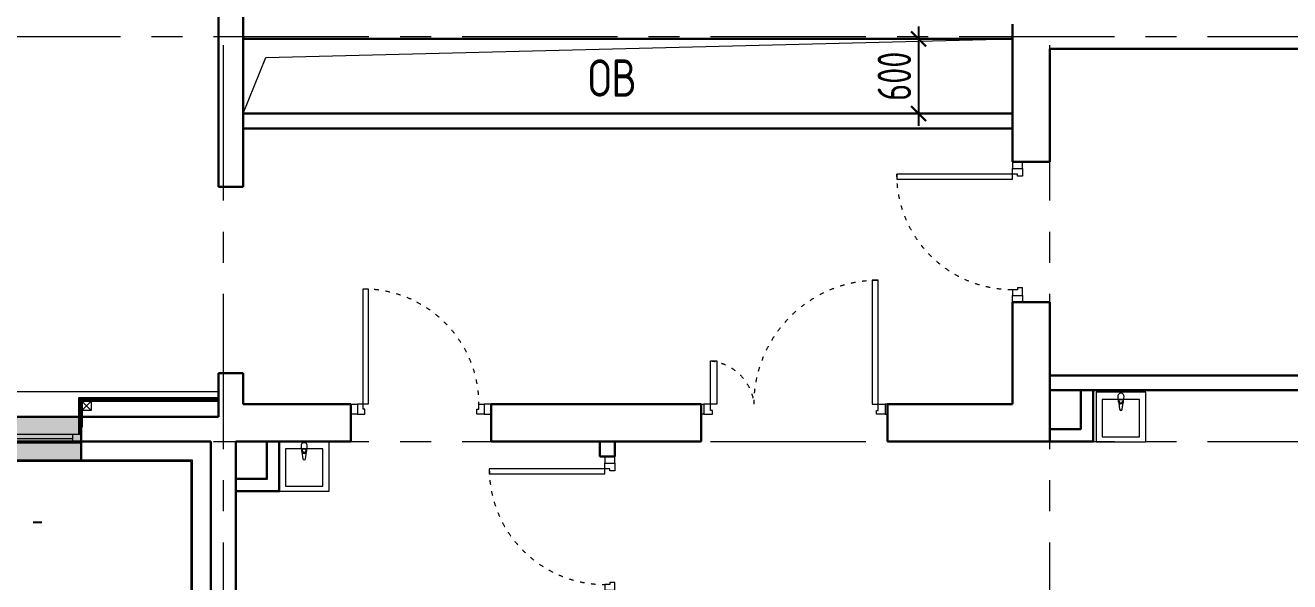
# Model space of a CAD drawing. Header units: millimetres. Extents: x -13407 to 95998, y -2611 to 109495.
# Drawn here: x 53920 to 64097, y 5122 to 9600 of the extents above; entities that cross this region are included whole.
import ezdxf
from ezdxf import colors
from ezdxf.entities.mleader import LeaderData, LeaderLine
from ezdxf.math import Vec2, Vec3

# ---------------------------------------------------------------- set-up
doc = ezdxf.new("R2010")
doc.units = ezdxf.units.MM
doc.linetypes.add('ACAD_ISO03W100', pattern=[30, 12, -18])
doc.linetypes.add('CENTER', pattern=[2, 1.25, -0.25, 0.25, -0.25])
for name, color, linetype, lineweight in [('_0', 250, 'Continuous', 9), ('АР_Двери', 5, 'Continuous', 18), ('АР_Навесной фасад', 5, 'Continuous', 5), ('АР_Окна БЛОК', 250, 'Continuous', 13), ('АР_Оси', 193, 'Continuous', 9), ('АР_Отметки', 250, 'Continuous', 15), ('АР_Перегородки газоблок', 165, 'Continuous', 30), ('АР_Подоконники', 163, 'Continuous', 9), ('АР_Размеры', 175, 'Continuous', 9), ('АР_Сущ Несущая стена', 202, 'Continuous', 30), ('АР_тонкая линия', 250, 'Continuous', 0), ('Размер шахт', 95, 'Continuous', 9), ('Сан.техника', 153, 'Continuous', 9)]:
    doc.layers.add(name, color=color, linetype=linetype, lineweight=lineweight)
doc.layers.add('АР_Отверстия', color=251, linetype='Continuous')
doc.styles.add('ICOCPEUR', font='isocpeur.ttf')
doc.styles.add('ISOCPEUR', font='isocpeur.ttf', dxfattribs={"width": 0.7})
doc.dimstyles.new('R_100', dxfattribs={"dimtxt": 270, "dimasz": 120, "dimexe": 100, "dimexo": 0, "dimgap": 60, "dimtad": 1, "dimdec": 0, "dimrnd": 5, "dimzin": 0, "dimdsep": 46, "dimtxsty": 'ISOCPEUR', "dimblk": 'ARCHTICK', "dimcen": 0, "dimdle": 100, "dimclrd": 256, "dimclre": 256, "dimclrt": 256, "dimadec": 0, "dimazin": 0, "dimtfac": 2, "dimtdec": 0, "dimtofl": 0, "dimtmove": 1, "dimatfit": 3, "dimfxl": 1, "dimtvp": 3, "dimtolj": 1, "dimtzin": 0, "dimarcsym": 0})

# ---------------------------------------------------------------- blocks, each defined once
blk = doc.blocks.new('*U92')
at = {"true_color": 0xffffff}
h = blk.add_hatch(color=7, dxfattribs=at)
h.dxf.hatch_style = 1
h.paths.add_polyline_path([(-1600, -140), (0, -140), (0, 220), (-1600, 220)])
at = {"lineweight": 30}
for p, q in [((-1600, -140), (-1600, 220)), ((0, -140), (0, 220))]:
    blk.add_line(p, q, dxfattribs=at)
for p, q in [((0, 220), (-1600, 220)), ((-1600, 70), (0, 70)), ((-1600, 0), (0, 0)), ((-1530, 0), (-1530, 70)), ((-1530, 35), (-70, 35)), ((-70, 0), (-70, 70)), ((-1600, -140), (0, -140)), ((-1600, -140), (-1600, -140)), ((-1600, -140), (-1600, -140)), ((0, -140), (0, -140)), ((0, -140), (0, -140))]:
    blk.add_line(p, q)
blk = doc.blocks.new('*U213')
blk.add_lwpolyline([(-100, 80), (-100, 1010), (-140, 1010), (-140, 80)], close=True)
for points in [[(-1130, 0), (-1130, 80), (-1075, 80), (-1075, 0), (-1130, 0)], [(-1075, 80), (-1075, 0), (-1015, 0), (-1015, 40), (-1030, 40), (-1030, 80), (-1075, 80)], [(-55, 80), (-55, 0), (-115, 0), (-115, 40), (-100, 40), (-100, 80), (-55, 80)], [(0, 0), (0, 80), (-55, 80), (-55, 0), (0, 0)]]:
    blk.add_lwpolyline(points)
at = {"linetype": 'ACAD_ISO03W100', "ltscale": 3}
blk.add_arc((-100, 80), 930, 90, 180, dxfattribs=at)
blk = doc.blocks.new('Полуторная_на лестницу')
for points in [[(75, 80), (75, 1080), (125, 1080), (125, 80)], [(1375, 430), (1375, 80), (1425, 80), (1425, 430)]]:
    blk.add_lwpolyline(points, close=True)
for points in [[(0, 0), (0, 80), (20, 80), (20, 0), (0, 0)], [(20, 80), (20, 0), (90, 0), (90, 30), (75, 30), (75, 80), (20, 80)], [(1480, 80), (1480, 0), (1410, 0), (1410, 30), (1425, 30), (1425, 80), (1480, 80)], [(1500, 0), (1500, 80), (1480, 80), (1480, 0), (1500, 0)]]:
    blk.add_lwpolyline(points)
at = {"linetype": 'ACAD_ISO03W100', "ltscale": 3}
for centre, radius, start, end in [((75, 80), 1000, 0, 90), ((1465, 40), 392, 95.9075, 174.0925)]:
    blk.add_arc(centre, radius, start, end, dxfattribs=at)
blk = doc.blocks.new('*U188')
for points in [[(0, 0), (0, -80), (55, -80), (55, 0), (0, 0)], [(55, -80), (55, 0), (115, 0), (115, -40), (100, -40), (100, -80), (55, -80)], [(1075, -80), (1075, 0), (1015, 0), (1015, -40), (1030, -40), (1030, -80), (1075, -80)], [(1130, 0), (1130, -80), (1075, -80), (1075, 0), (1130, 0)]]:
    blk.add_lwpolyline(points)
blk.add_lwpolyline([(100, -80), (100, -1010), (140, -1010), (140, -80)], close=True)
at = {"linetype": 'ACAD_ISO03W100', "ltscale": 3}
blk.add_arc((100, -80), 930, 270, 0, dxfattribs=at)
blk = doc.blocks.new('*U240')
for points in [[(-55, -80), (-55, 0), (-115, 0), (-115, -40), (-100, -40), (-100, -80), (-55, -80)], [(0, 0), (0, -80), (-55, -80), (-55, 0), (0, 0)], [(-1130, 0), (-1130, -80), (-1075, -80), (-1075, 0), (-1130, 0)], [(-1075, -80), (-1075, 0), (-1015, 0), (-1015, -40), (-1030, -40), (-1030, -80), (-1075, -80)]]:
    blk.add_lwpolyline(points)
blk.add_lwpolyline([(-100, -80), (-100, -1010), (-140, -1010), (-140, -80)], close=True)
at = {"linetype": 'ACAD_ISO03W100', "ltscale": 3}
blk.add_arc((-100, -80), 930, 180, 270, dxfattribs=at)
blk = doc.blocks.new('_ArchTick')
at = {"color": 0, "linetype": 'ByBlock', "const_width": 0.15}
blk.add_lwpolyline([(-0.5, -0.5), (0.5, 0.5)], dxfattribs=at)
blk = doc.blocks.new('*D349')
at = {"layer": 'Размер шахт', "lineweight": -2, "ltscale": 100, "transparency": 16777216}
for p, q in [((61110, 9590), (61110, 8790)), ((61283, 9490), (61010, 9490)), ((61467, 8890), (61010, 8890))]:
    blk.add_line(p, q, dxfattribs=at)
at = {"layer": 'Размер шахт', "lineweight": -2, "ltscale": 100, "transparency": 16777216, "xscale": 120, "yscale": 120, "zscale": 120}
for p, rotation in [((61110, 9490), 90), ((61110, 8890), 270)]:
    blk.add_blockref('_ArchTick', p, dxfattribs=dict(at, rotation=rotation))
at = {"layer": 'Размер шахт', "ltscale": 100, "transparency": 16777216, "insert": (60915, 9190), "char_height": 270, "attachment_point": 5, "rotation": 90, "style": 'ISOCPEUR'}
blk.add_mtext('\\A1;600', dxfattribs=at)
blk = doc.blocks.new('сан.техника')
at = {"layer": 'Сан.техника', "linetype": 'Continuous', "lineweight": 5}
for p, q in [((-27, 168), (-79, 161)), ((-27, 168), (-79, 161)), ((-79, 139), (-27, 132)), ((-79, 139), (-27, 132)), ((25, 175), (-17, 171)), ((25, 175), (-17, 171)), ((-17, 129), (25, 125)), ((-17, 129), (25, 125)), ((-15, 164), (0, 164)), ((-15, 164), (0, 164)), ((0, 136), (-15, 136)), ((0, 136), (-15, 136)), ((0, 164), (0, 136)), ((0, 164), (0, 136))]:
    blk.add_line(p, q, dxfattribs=at)
for points in [[(59, 350), (-341, 350), (-341, -50), (59, -50)], [(0, 300), (-300, 300), (-300, 0), (0, 0)], [(0, 300), (-300, 300), (-300, 0), (0, 0)]]:
    blk.add_lwpolyline(points, close=True, dxfattribs=at)
for centre, radius, start, end in [((-78, 150), 11.2, 97.1386, 262.8608), ((-78, 150), 11.2, 97.1386, 262.8608), ((-15, 150), 21.1, 122.7707, 237.2287), ((-15, 150), 21.1, 122.7707, 237.2287), ((-15, 150), 13.6, 89.9997, 269.9997), ((-15, 150), 13.6, 89.9997, 269.9997), ((-15, 150), 21.1, 95.1693, 122.7707), ((-15, 150), 21.1, 95.1693, 122.7707), ((-15, 150), 21.1, 237.2287, 264.8301), ((-15, 150), 21.1, 237.2287, 264.8301), ((25, 150), 25, 269.9997, 89.9997), ((25, 150), 25, 269.9997, 89.9997)]:
    blk.add_arc(centre, radius, start, end, dxfattribs=at)
blk = doc.blocks.new('_DotSmall')
at = {"color": 0, "linetype": 'ByBlock', "const_width": 0.5}
blk.add_lwpolyline([(-0.0625, 0, 1), (0.0625, 0, 1)], format="xyb", close=True, dxfattribs=at)
blk = doc.blocks.new('A$Ce02d65bd')
at = {"ltscale": 100}
for points in [[(0, 0), (0, 75), (75, 75), (75, 0), (0, 0)], [(0, 0), (75, 75)], [(0, 75), (75, 0)]]:
    blk.add_lwpolyline(points, dxfattribs=at)

msp = doc.modelspace()

# ---------------------------------------------------------------- linework, layer by layer
for points in [[(55480, 6599.2), (54350, 6599.2), (54350, 6310)], [(55480, 6586.7), (54362.5, 6586.7), (54362.5, 6310)], [(55475, 6499.2), (55475, 6574.2), (54375, 6574.2), (54375, 6367.2)]]:
    msp.add_lwpolyline(points)
at = {"layer": 'АР_Навесной фасад', "ltscale": 100}
for p, q in [((55255, 6090), (47375, 6090)), ((55265, 6100), (47385, 6100)), ((55255, -260), (55255, 6090)), ((55265, -250), (55265, 6100))]:
    msp.add_line(p, q, dxfattribs=at)
at = {"layer": 'АР_Оси', "linetype": 'CENTER', "ltscale": 1000}
for p, q in [((55515, -1811.3), (55515, 32496.2)), ((62165, -1811.3), (62165, 32496.2)), ((-12563.8, 9510), (71033.4, 9510)), ((-12563.8, 6250), (71033.4, 6250))]:
    msp.add_line(p, q, dxfattribs=at)
at = {"layer": 'АР_Перегородки газоблок', "ltscale": 100}
for points in [[(61865, 9490), (55675, 9490)], [(55675, 8890), (61865, 8890)], [(55675, 8770), (61865, 8770)], [(62165.3, 6783), (68315, 6783)], [(62165.3, 6663), (68315, 6663)], [(58545, 6130.3), (58545, 6250)], [(58665, 6250), (58665, 6130.3)], [(58665, 6130.3), (58545, 6130.3)]]:
    msp.add_lwpolyline(points, dxfattribs=at)
for points in [[(62515, 6663), (62515, 6250), (62165, 6250), (62165, 6350), (62415, 6350), (62415, 6663)], [(55965, 6250), (55965, 5850), (55615, 5850), (55615, 5950), (55865, 5950), (55865, 6250)]]:
    msp.add_lwpolyline(points, close=True, dxfattribs=at)
at = {"layer": 'АР_Подоконники', "ltscale": 100}
msp.add_line((55475, 6650), (51665, 6650), dxfattribs=at)
at = {"layer": 'АР_Размеры', "lineweight": 25, "ltscale": 100}
msp.add_line((54052.5, 5599.3), (53982.5, 5599.3), dxfattribs=at)
at = {"layer": 'АР_Сущ Несущая стена', "ltscale": 100}
for p, q in [((55475, 15885), (55475, 8299.7)), ((55675, 15885), (55675, 8299.7)), ((61865.3, 8501.7), (61865, 9610)), ((62165, 8501.7), (62165, 9410)), ((62165, 9410), (68315, 9410)), ((55675, 8299.7), (55475, 8299.7)), ((61865.3, 7371.7), (62165.3, 7371.7)), ((62165, 6250), (62165, 7371.7)), ((55475, 6799.7), (55475, 6450)), ((55675, 6799.7), (55475, 6799.7)), ((55675, 6799.7), (55675, 6550)), ((56539.3, 6550), (55675, 6550)), ((56539.3, 6550), (56539.3, 6250)), ((59360.7, 6550), (57669.3, 6550)), ((57669.3, 6550), (57669.3, 6250)), ((59360.7, 6550), (59360.7, 6250)), ((61865, 6550), (60860.7, 6550)), ((60860.7, 6550), (60860.7, 6250)), ((55475, 6450), (51665, 6450)), ((55415, 6250), (47535, 6250)), ((55415, 6250), (55415, -100)), ((56539.3, 6250), (55615, 6250)), ((55615, 6250), (55615, 100)), ((59360.7, 6250), (57669.3, 6250)), ((62165, 6250), (60860.7, 6250))]:
    msp.add_line(p, q, dxfattribs=at)
for points in [[(62165.3, 8501.7), (61865.3, 8501.7)], [(61865, 7371.7), (61865, 6550)]]:
    msp.add_lwpolyline(points, dxfattribs=at)
at = {"layer": 'АР_тонкая линия', "color": 18, "ltscale": 100, "true_color": 0x000000}
msp.add_lwpolyline([(55675, 8890), (55855.9, 9341.2), (61865, 9490)], dxfattribs=at)

# ---------------------------------------------------------------- block references
at = {"layer": '_0', "color": 1, "lineweight": -3, "ltscale": 500, "rotation": 180}
msp.add_blockref('A$Ce02d65bd', (54450, 6574.2), dxfattribs=at)
at = {"layer": 'АР_Двери', "xscale": -1}
for name, p, rotation in [('*U240', (61945.3, 8501.7), 270), ('*U188', (56539.3, 6470), 180)]:
    msp.add_blockref(name, p, dxfattribs=dict(at, rotation=rotation))
msp.add_blockref('Полуторная_на лестницу', (60860.7, 6470), dxfattribs=at)
at = {"layer": 'АР_Двери', "rotation": 90.00000000000001}
msp.add_blockref('*U213', (58665, 6130.2), dxfattribs=at)
at = {"layer": 'АР_Окна БЛОК', "xscale": -1, "rotation": 180}
msp.add_blockref('*U92', (54370, 6310), dxfattribs=at)
at = {"layer": 'Сан.техника', "rotation": 89.99999999999999}
for p in [(62888.4, 6589.2), (56315, 6191)]:
    msp.add_blockref('сан.техника', p, dxfattribs=at)

# ---------------------------------------------------------------- texts
at = {"layer": 'АР_Отверстия', "ltscale": 100, "insert": (58644.2, 9175.6), "char_height": 300, "attachment_point": 5, "line_spacing_factor": 0.7, "style": 'ICOCPEUR'}
msp.add_mtext('\\A1;{\\W0.8;ОВ}', dxfattribs=at)

# ---------------------------------------------------------------- dimensions: what is measured, and where the dimension line sits
at = {"layer": 'Размер шахт', "ltscale": 100}
dim = msp.add_linear_dim(base=(61110.4, 8890), p1=(61282.6, 9490), p2=(61466.6, 8890), angle=90, dimstyle='R_100', override={"dimpost": '\\X', "dimfxl": 300, "dimarcsym": 1}, dxfattribs=at)
dim.commit()
dim.dimension.update_dxf_attribs({"geometry": '*D349', "text_midpoint": (60915.4, 9190)})

# ---------------------------------------------------------------- leaders
at = {"layer": 'АР_Отметки'}
ml = msp.add_multileader_mtext('Standard', dxfattribs=at)
ml.set_content('+6,300', color=256, style='ISOCPEUR')
ml.set_leader_properties(color=256, linetype='Continuous', lineweight=-1)
ml.set_arrow_properties(name='DOTSMALL')
ml.build(insert=Vec2(0, 0))
ml.multileader.update_dxf_attribs({"has_text_frame": 1, "text_left_attachment_type": 4, "text_right_attachment_type": 4, "dogleg_length": 100, "arrow_head_size": 180})
ctx = ml.context
ctx.base_point, ctx.char_height, ctx.arrow_head_size, ctx.landing_gap_size, ctx.plane_origin = Vec3(55928.2, 71412.1), 250, 180, 50, Vec3(64272, 69171.2)
ctx.left_attachment, ctx.right_attachment = 4, 4
notes = []
notes.append((ctx, [(0, (0, 0, 0), (0, 0), (1, 0), 1, [])]))
ctx.mtext.insert, ctx.mtext.width, ctx.mtext.line_spacing_style, ctx.mtext.flow_direction = Vec3(55978.2, 71745.5), 852.697, 2, 5
ml = msp.add_multileader_mtext('Standard', dxfattribs=at)
ml.set_content('Л.5', color=256, style='ISOCPEUR')
ml.set_leader_properties(color=256, linetype='Continuous', lineweight=-1)
ml.set_arrow_properties(name='DOTSMALL')
ml.build(insert=Vec2(0, 0))
ml.multileader.update_dxf_attribs({"has_text_frame": 1, "text_left_attachment_type": 4, "text_right_attachment_type": 4, "dogleg_length": 100, "arrow_head_size": 180})
ctx = ml.context
ctx.base_point, ctx.char_height, ctx.arrow_head_size, ctx.landing_gap_size, ctx.plane_origin = Vec3(54025.8, 70799.7), 250, 180, 50, Vec3(79808.7, 57079.1)
ctx.left_attachment, ctx.right_attachment = 4, 4
notes.append((ctx, [(0, (0, 0, 0), (0, 0), (1, 0), 1, [])]))
ctx.mtext.insert, ctx.mtext.width, ctx.mtext.line_spacing_style, ctx.mtext.flow_direction = Vec3(54075.8, 71133), 852.697, 2, 5
ml = msp.add_multileader_mtext('Standard', dxfattribs=at)
ml.set_content('+8,400', color=256, style='ISOCPEUR')
ml.set_leader_properties(color=256, linetype='Continuous', lineweight=-1)
ml.set_arrow_properties(name='DOTSMALL')
ml.build(insert=Vec2(0, 0))
ml.multileader.update_dxf_attribs({"has_text_frame": 1, "text_left_attachment_type": 4, "text_right_attachment_type": 4, "dogleg_length": 100, "arrow_head_size": 180})
ctx = ml.context
ctx.base_point, ctx.char_height, ctx.arrow_head_size, ctx.landing_gap_size, ctx.plane_origin = Vec3(54891.2, 65329.2), 250, 180, 50, Vec3(59135.3, 70680.7)
ctx.left_attachment, ctx.right_attachment = 4, 4
notes.append((ctx, [(0, (0, 0, 0), (0, 0), (1, 0), 1, [])]))
ctx.mtext.insert, ctx.mtext.width, ctx.mtext.line_spacing_style, ctx.mtext.flow_direction = Vec3(54941.2, 65662.5), 852.697, 2, 5
ml = msp.add_multileader_mtext('Standard', dxfattribs=at)
ml.set_content('+5,900', color=256, style='ISOCPEUR')
ml.set_leader_properties(color=256, linetype='Continuous', lineweight=-1)
ml.set_arrow_properties(name='DOTSMALL')
ml.build(insert=Vec2(0, 0))
ml.multileader.update_dxf_attribs({"has_text_frame": 1, "text_left_attachment_type": 4, "text_right_attachment_type": 4, "dogleg_length": 100, "arrow_head_size": 180})
ctx = ml.context
ctx.base_point, ctx.char_height, ctx.arrow_head_size, ctx.landing_gap_size, ctx.plane_origin = Vec3(54567.6, 26674.1), 250, 180, 50, Vec3(53756.6, 25885.5)
ctx.left_attachment, ctx.right_attachment = 4, 4
notes.append((ctx, [(0, (0, 0, 0), (0, 0), (1, 0), 1, [])]))
ctx.mtext.insert, ctx.mtext.width, ctx.mtext.line_spacing_style, ctx.mtext.flow_direction = Vec3(54617.6, 27007.4), 852.697, 2, 5
for ctx, leaders in notes:
    for number, flags, end, landing, length, lines in leaders:
        leader = LeaderData()
        leader.index, (leader.has_last_leader_line, leader.has_dogleg_vector, leader.attachment_direction) = number, flags
        leader.last_leader_point, leader.dogleg_vector, leader.dogleg_length = Vec3(end), Vec3(landing), length
        for number, points, colour, breaks in lines:
            line = LeaderLine()
            line.index, line.vertices, line.color, line.breaks = number, Vec3.list(points), colors.encode_raw_color(colour), breaks
            leader.lines.append(line)
        ctx.leaders.append(leader)

doc.saveas('drawing.dxf')
